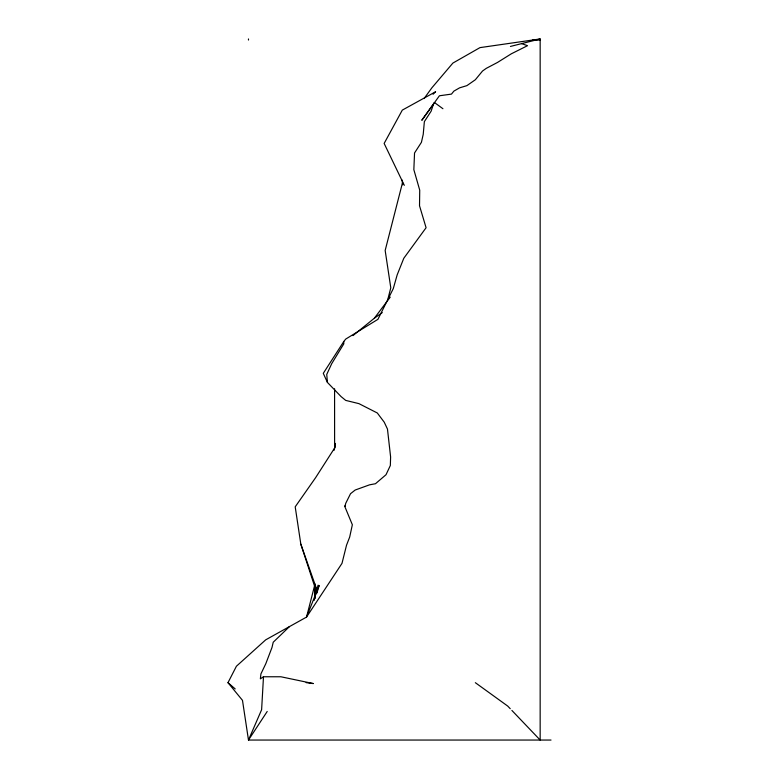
<?xml version="1.0" encoding="UTF-8"?>
<svg xmlns="http://www.w3.org/2000/svg" width="779" height="779" viewBox="0 0 779 779"><rect width="100%" height="100%" fill="white"/><g stroke="black" fill="none" stroke-linecap="round" stroke-linejoin="round"><path stroke-width="1.17" d="M314.911 598.369L314.959 584.162L306.536 617.085L265.688 639.851L236.407 666.24L227.984 682.686L242.483 700.34L248.482 740.05L551.016 740.05M442.93 108.719L434.516 102.575L433.533 103.938L431.118 111.202L424.36 121.631L423.231 134.329L421.42 142.323L414.545 152.976L413.844 169.676L419.725 190.164L419.521 205.773L426.084 227.731L403.785 258.287L397.173 274.89L393.288 288.59L377.922 319.341L345.72 339.079L343.782 341.514L343.773 343.89L331.698 363.686L326.742 374.436L327.423 382.421L341.085 396.589L345.71 400.396L358.915 403.629L377.299 412.977L384.251 422.208L387.465 429.044L390.61 456.932L390.337 465.511L386.014 474.723L375.468 483.73L369.567 484.83L355.175 490.03L350.531 493.701L345.71 503.361L344.931 506.827L352.351 524.744L349.683 537.062L346.528 545.193L341.991 563.363L306.536 617.085L319.147 585.467L317.102 592.449M316.761 592.848L300.83 544.161L295.202 506.827L315.622 477.654L334.61 448.042L334.581 388.75M306.098 682.628L313.304 683.563L280.888 676.766L263.487 676.766L261.617 709.718L248.482 740.05L267.207 711.47M334.61 448.042L335.457 443.397M344.97 506.36L345.194 505.357M334.006 450.389L335.213 445.685M402.616 182.257L385.167 250.468L390.785 287.802L388.078 298.386M314.151 600.414L318.095 585.146M343.782 341.514L323.285 373.345L327.423 382.421M434.516 102.575L421.799 120.287L439.405 95.778L451.479 94.103L453.884 91.124L459.591 87.842L466.903 85.632L475.336 79.75L482.542 71.006L486.281 68.348L497.508 62.447L511.355 53.79L527.529 45.679L521.618 43.624M424.088 98.563L431.887 87.803L452.891 63.07L479.971 47.626L540.159 38.95L540.159 740.05L511.9 710.448M352.994 335.583L374.358 318.221L390.24 297.12M433.085 94.259L435.607 91.747L402.305 110.112L384.144 143.443L404.311 185.334M289.467 626.598L273.234 642.217L271.988 647.495L265.814 663.669L260.916 673.923L260.361 678.85L263.487 676.766M374.358 318.221L382.275 312.574M510.449 46.438L540.159 38.95M532.593 40.041L540.159 40.041M475.336 682.686L507.742 706.095L510.235 708.705M227.984 682.686L235.209 688.928M300.83 544.161L316.06 587.463M315.699 587.532L316.761 590.998M314.813 584.114L316.673 593.588M402.149 180.066L402.675 184.818M314.638 584.055L314.716 598.311M248.482 38.95L248.482 40.041"/></g></svg>
